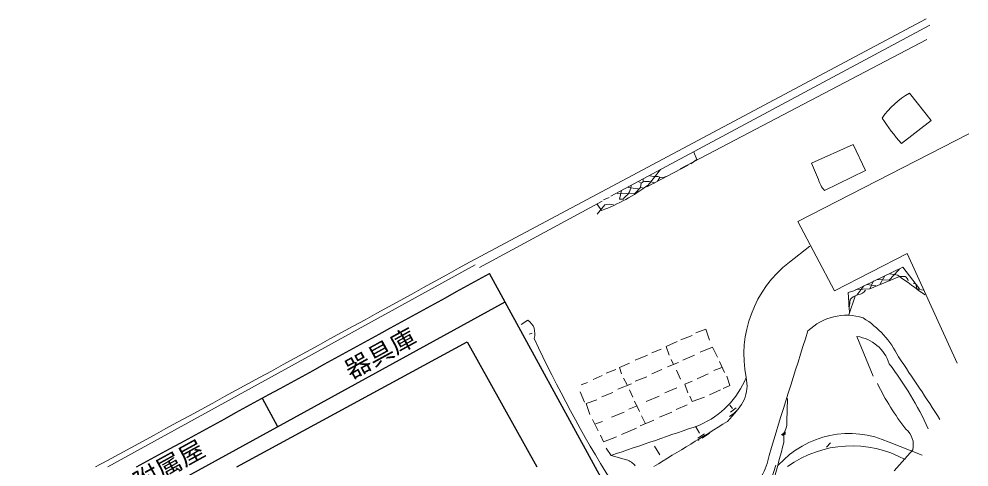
# Model space of a CAD drawing. Units: millimetres, scale not verified. Extents: x -138500 to 298458, y -156265 to 95200.
# Drawn here: x 23584 to 81883, y -7975 to 19549 of the extents above; entities that cross this region are included whole.
import ezdxf
from ezdxf.enums import TextEntityAlignment as Align

# ---------------------------------------------------------------- set-up
doc = ezdxf.new("R2010")
doc.units = ezdxf.units.MM
doc.header["$LTSCALE"] = 500
doc.layers.add('0-5_中線１', color=2, linetype='Continuous', lineweight=25)
doc.layers.add('0-8_極細点線', color=4, linetype='Continuous', lineweight=9)
doc.styles.add('ＭＳ ゴシック', font='')
doc.styles.get('ＭＳ ゴシック').set_extended_font_data('MS Gothic')

msp = doc.modelspace()

# ---------------------------------------------------------------- linework, layer by layer
at = {"layer": '0-5_中線１'}
msp.add_line((60602.6, -10991.7), (52462.2, 3916.1), dxfattribs=at)
msp.add_lwpolyline([(36953.1, -7965.2), (51091.1, -276.4), (55354.1, -7953.5)], dxfattribs=at)
msp.add_arc((-3837419, 7068761), 8064937, 298.66147, 298.83704, dxfattribs=at)
at = {"layer": '0-8_極細点線'}
for p, q in [((51278.2, 4628), (79250.3, 19549)), ((59905.8, 8663.5), (79478.7, 19168.9)), ((64162.7, 10339), (79289.1, 18294.4)), ((71388.4, 7111.9), (81882.7, 12484.1)), ((72222.5, 10686.2), (74769, 11828.4)), ((74769, 11828.4), (75530.4, 10232.1)), ((62110.5, 9235.1), (64656.9, 10567.4)), ((72641.3, 9698), (72222.5, 10686.2)), ((62186.5, 9349.2), (62946.2, 10300.2)), ((75530.4, 10232.1), (73021.9, 9013.9)), ((61730.3, 9196.9), (61768.1, 9463.1)), ((62756.6, 9577.7), (62908.6, 9805.9)), ((60438.2, 8473.7), (60551.9, 9006)), ((60969.9, 9196.4), (61578.4, 9120.8)), ((61122, 9158.5), (61160, 9310.5)), ((51848.6, 4286.2), (59373.7, 8359)), ((59069.7, 8168.7), (59336.1, 7788.7)), ((59449.7, 8435), (59791.8, 8587.4)), ((60438.2, 8473.7), (60666.3, 8473.8)), ((59070.1, 7560.4), (59526, 8131)), ((73634.1, 2855.3), (71388.4, 7111.9)), ((70857.7, 4602.4), (72111.7, 5591.7)), ((78080.8, 5139.2), (73634.1, 2855.3)), ((81164.6, -1588.1), (78080.8, 5139.2)), ((29045.3, -7970.2), (51582.4, 4438.2)), ((76979.4, 3503.8), (77549.3, 4112.4)), ((77549.3, 4112.4), (77625.2, 4188.5)), ((75801.2, 2970.7), (77625.5, 3732.2)), ((76257, 3541.3), (76979.4, 3503.8)), ((76409.2, 3237.3), (76713, 3769.7)), ((77511.4, 3808.2), (77017.2, 3884)), ((77625.5, 3732.2), (77967.7, 3732.5)), ((74812.7, 2856.1), (74964.8, 2932.2)), ((74964.8, 2932.2), (75801.2, 2970.7)), ((75002.9, 2590.1), (75420.8, 3160.6)), ((75610.8, 3236.7), (76181.2, 3161.1)), ((75801.2, 2970.7), (76028.9, 3465.2)), ((78462.2, 3314.6), (78614.3, 3276.7)), ((78690.5, 2972.6), (78614.3, 3276.7)), ((78690.5, 2972.6), (79070.8, 2896.8)), ((74470.7, 2741.8), (74812.7, 2856.1)), ((74547.4, 1525.3), (74470.7, 2741.8)), ((74509.5, 1373.1), (74889, 2513.9)), ((54398.1, 790.2), (54816.1, 1056.5)), ((54892.7, 182.2), (55082.8, 258.3)), ((64207.4, -154.1), (64891.6, 112.5)), ((75994.6, -2389.7), (75004.6, 42.8)), ((63295.3, -572.9), (63979.4, -268.3)), ((63485.7, -1105), (63295.3, -572.9)), ((61394.8, -1410.5), (62155, -1105.8)), ((62421.1, -953.6), (62991.2, -725.1)), ((64322.3, -1408.6), (65044.4, -1104.1)), ((65386.5, -913.8), (66146.7, -609.1)), ((66146.7, -609.1), (66451.2, -1217.2)), ((60444.7, -1867.3), (61052.8, -1600.8)), ((63372.1, -1827.4), (64056.3, -1560.9)), ((63600, -1371.1), (63752.2, -1675.1)), ((66565.4, -1483.3), (66870, -2167.4)), ((59608.5, -2210), (60216.7, -1981.5)), ((60559, -2247.4), (60444.7, -1867.3)), ((62421.9, -2246.2), (63030, -1979.7)), ((64171, -2587.4), (63942.5, -2017.2)), ((65197.4, -2548.7), (65881.5, -2244.1)), ((66223.6, -2053.8), (66717.8, -1863.4)), ((58088.2, -2933.3), (58468.3, -2781)), ((58810.4, -2590.7), (59380.5, -2362.3)), ((60331.5, -3198), (61167.7, -2855.4)), ((60673.2, -2513.5), (60901.7, -2931.5)), ((61395.7, -2703.1), (62117.8, -2436.6)), ((64437.3, -2891.3), (64893.4, -2700.9)), ((64627.8, -3423.4), (64437.3, -2891.3)), ((58279, -3997.7), (58012.4, -3351.6)), ((59343.3, -3654.9), (60027.5, -3388.4)), ((61053.9, -3235.6), (61244.3, -3691.7)), ((63221, -3424.3), (63943.2, -3119.7)), ((65958.4, -3536.7), (66642.6, -3232.1)), ((58393.1, -4073.7), (59039.3, -3845.2)), ((58621.6, -4757.9), (58393.1, -4073.7)), ((61663.1, -4565.9), (61358.4, -3919.8)), ((62080.8, -3957.3), (62879, -3614.7)), ((64741.9, -3613.4), (64894.2, -3955.5)), ((64894.2, -3955.5), (65654.4, -3688.9)), ((70711.8, -5168.5), (70748.9, -3761.7)), ((59952.4, -4909.2), (60712.5, -4604.5)), ((61016.6, -4414.2), (61510.7, -4223.8)), ((62879.8, -4907.3), (63640, -4602.7)), ((63906, -4450.4), (64590.2, -4145.8)), ((67062, -5170.7), (67631.9, -4524.1)), ((67365.7, -4372.2), (67213.5, -4182.2)), ((67251.8, -4600.3), (67593.7, -4334)), ((59116.5, -5746), (58773.9, -5061.9)), ((58964.2, -5328), (59382.3, -5175.7)), ((61701.6, -5440.3), (62537.8, -5097.6)), ((61777.3, -4831.9), (62005.6, -5288)), ((60561.3, -5973.3), (61473.6, -5592.5)), ((65351.6, -5894.1), (65123.3, -5514.2)), ((70598.3, -5966.9), (70598.1, -5814.8)), ((59268.8, -6012.1), (59459.1, -6430.2)), ((59459.1, -6430.2), (60257.3, -6125.5)), ((65237.8, -6198.4), (65655.9, -5932)), ((65237.9, -6350.5), (65313.9, -6274.4)), ((65503.9, -6198.3), (65960, -5893.8)), ((70370.1, -6005), (70522.2, -5890.9)), ((70522.5, -6461.2), (70522.2, -5929)), ((59611.5, -6810.3), (59915.8, -7266.3)), ((62576.8, -6694.4), (62919.3, -7226.4)), ((73145.9, -6763.7), (73373.9, -6497.5)), ((76985.7, -6457.1), (79001.1, -7254.2)), ((77290.9, -8205.8), (78430.7, -6912.4)), ((60866.5, -7531.8), (59915.8, -7266.3)), ((69763.6, -8704.8), (70029.2, -7868.2))]:
    msp.add_line(p, q, dxfattribs=at)
at = {"layer": '0-8_極細点線', "color": 2, "lineweight": 25}
for p, q in [((23583.8, -14209.2), (53410.5, 2179.5)), ((38497.2, -3755), (39451, -5490.8))]:
    msp.add_line(p, q, dxfattribs=at)
at = {"layer": '0-8_極細点線'}
for points in [[(78226.7, 14986.2), (79558.4, 13314.2), (77734.5, 11906.3)], [(64808.9, 10643.5), (65188.9, 10909.9), (64998.5, 11366)], [(61616.1, 9539), (61768.1, 9463.1), (61882.3, 9539.1), (61882.1, 9691.3)], [(60285.9, 8815.8), (61388.4, 8854.5), (61730.3, 9196.9), (61958.5, 9159)], [(74812.7, 2856.1), (77815.2, 4302.6), (78842.6, 2972.6)], [(74471.1, 1905.4), (74547.2, 1905.4), (74584.9, 2323.6)], [(65119.7, 264.7), (65727.8, 493.2), (65956.4, -191)], [(66794.6, -3155.9), (67212.7, -2965.6), (67022.2, -2395.4)]]:
    msp.add_lwpolyline(points, dxfattribs=at)
for centre, radius, start, end in [((80678.6, 10613.3), 5013.3, 119.27943, 145.34106), ((86621.4, 19860.5), 11926.7, 212.4314, 221.82971), ((62660.3, 11383.8), 1507.8, 256.1817, 275.10297), ((55502.6, 18174.2), 11070.4, 290.26004, 307.13992), ((62139.8, 8511.3), 1059.6, 63.98659, 104.07156), ((63041.3, 10223.9), 421.9, 234.17589, 305.89404), ((74101.7, 10062.7), 1505.3, 194.01797, 224.162), ((60078.2, 9380), 1067.2, 323.16032, 348.0193), ((59792.7, 7218.7), 950.5, 73.77748, 106.29788), ((61255.8, 8151.1), 672.1, 118.77745, 151.29788), ((-3099051.3, 5726862.2), 6532116.4, 298.60466, 298.83464), ((75265.1, -1088.6), 7198.2, 127.75615, 191.06973), ((-221638.7, -409839.1), 510485, 53.89339, 54.12553), ((77663.2, 3313.7), 517.8, 17.16313, 53.98482), ((75416.5, 1480.2), 1184.4, 110.43298, 134.59242), ((75069.5, 3167.9), 539.9, 271.01033, 329.57892), ((74350.2, -1996), 3343.5, 71.98814, 134.63797), ((72450.2, -3653.3), 5657.2, 25.58632, 58.76088), ((54208.3, 219.8), 1034.2, 342.9319, 54.00848), ((516994.3, -142981.6), 467517.6, 162.14247, 163.12393), ((74672.8, -2355.8), 2421.5, 17.47446, 82.12575), ((131365.4, 35398.6), 84027.5, 204.97803, 211.75575), ((60548, -14219.1), 20703, 24.54419, 37.45532), ((-64478.3, -98325.2), 172058.4, 32.82826, 34.36276), ((63207.3, -463.5), 5381.9, 293.47729, 338.10272), ((66075.8, -2978.7), 2185, 300.23192, 13.44414), ((91096.3, 4437.8), 16526.8, 206.14955, 217.65323), ((-629748.8, 1124030.9), 1326891.6, 301.44884, 301.67802), ((69218.2, -5192.5), 1493.8, 325.29207, 0.92323), ((-401682.9, 1345908.7), 1429740, 288.83568, 289.06598), ((77237.7, -6613.8), 1229.8, 345.94955, 50.99693), ((74536.2, -11757.2), 5838.8, 65.19589, 138.23384), ((82626.3, 6156.2), 17077.6, 224.86478, 225.22556), ((-500146.4, 144112.4), 590199.5, 344.98994, 345.21912), ((74696.5, -13426.4), 6754.4, 60.96346, 125.73593), ((60562.8, -8520.9), 1034.6, 36.07346, 72.92824), ((65734.7, -6580.4), 3935, 310.32964, 350.05197)]:
    msp.add_arc(centre, radius, start, end, dxfattribs=at)

# ---------------------------------------------------------------- texts
at = {"layer": '0-8_極細点線', "color": 2, "style": 'ＭＳ ゴシック', "width": 1.05}
for s, p in [('器具庫', (44119.5, -2887.1)), ('プール附属屋', (26986.7, -12046.7))]:
    msp.add_text(s, height=1100, rotation=28.787, dxfattribs=at).set_placement(p, align=Align.BOTTOM_LEFT)

doc.saveas('drawing.dxf')
